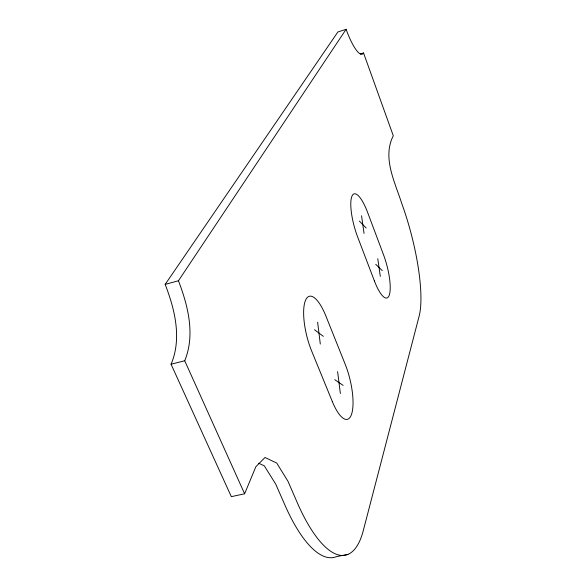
<?xml version="1.0" encoding="UTF-8"?>
<svg xmlns="http://www.w3.org/2000/svg" width="586" height="586" viewBox="0 0 586 586"><rect width="100%" height="100%" fill="white"/><g stroke="black" fill="none" stroke-linecap="round" stroke-linejoin="round"><path stroke-width="0.88" d="M244.618 493.786L184.722 360.764C195.387 334.848 188.047 305.833 178.459 280.745L346.099 29.3A35.285 8.087 72.7 0 0 363.54 52.952L393.301 135.776C382.123 157.422 394.825 181.777 401.542 202.851A92.134 23.162 74.9 0 1 419.122 316.22L363.305 530.542A124.554 41.481 77.5 0 1 297.219 502.546L288.026 481.392L276.746 463.065L264.989 457.483L255.826 466.8L244.618 493.786L231.331 496.657L171.061 364.221C182.07 338.474 174.833 309.393 165.171 284.393L337.888 31.966L346.099 29.3M360.353 53.971L363.54 52.952M165.171 284.393L178.459 280.745M171.061 364.221L184.722 360.764M347.974 554.378L336.437 556.627A124.203 42.419 77.6 0 1 284.942 505.125L275.698 484.058L264.301 465.826L258.719 463.255M334.76 379.684L343.147 385.39M314.514 329.764L323.347 336.342M375.758 264.345L382.27 270.637M359.365 221.069L366.184 228.02M377.765 258.697L380.314 276.38M361.555 215.765L364.045 233.426M337.609 371.671L340.371 393.528M317.634 322.197L320.3 344.048M332.35 401.615L311.686 351.102A38.119 12.174 75.9 0 1 305.423 300.537A38.119 12.174 75.9 0 1 325.875 315.986L345.279 364.47A37.629 11.771 76.7 0 1 351.505 414.397A37.629 11.771 76.7 0 1 332.35 401.615M374.381 280.884L357.709 237.154A31.908 8.534 74.6 0 1 351.893 196.317A31.908 8.534 74.6 0 1 367.656 212.528L383.493 254.712A31.476 8.321 75.2 0 1 389.272 295.124A31.476 8.321 75.2 0 1 374.381 280.884"/></g></svg>
